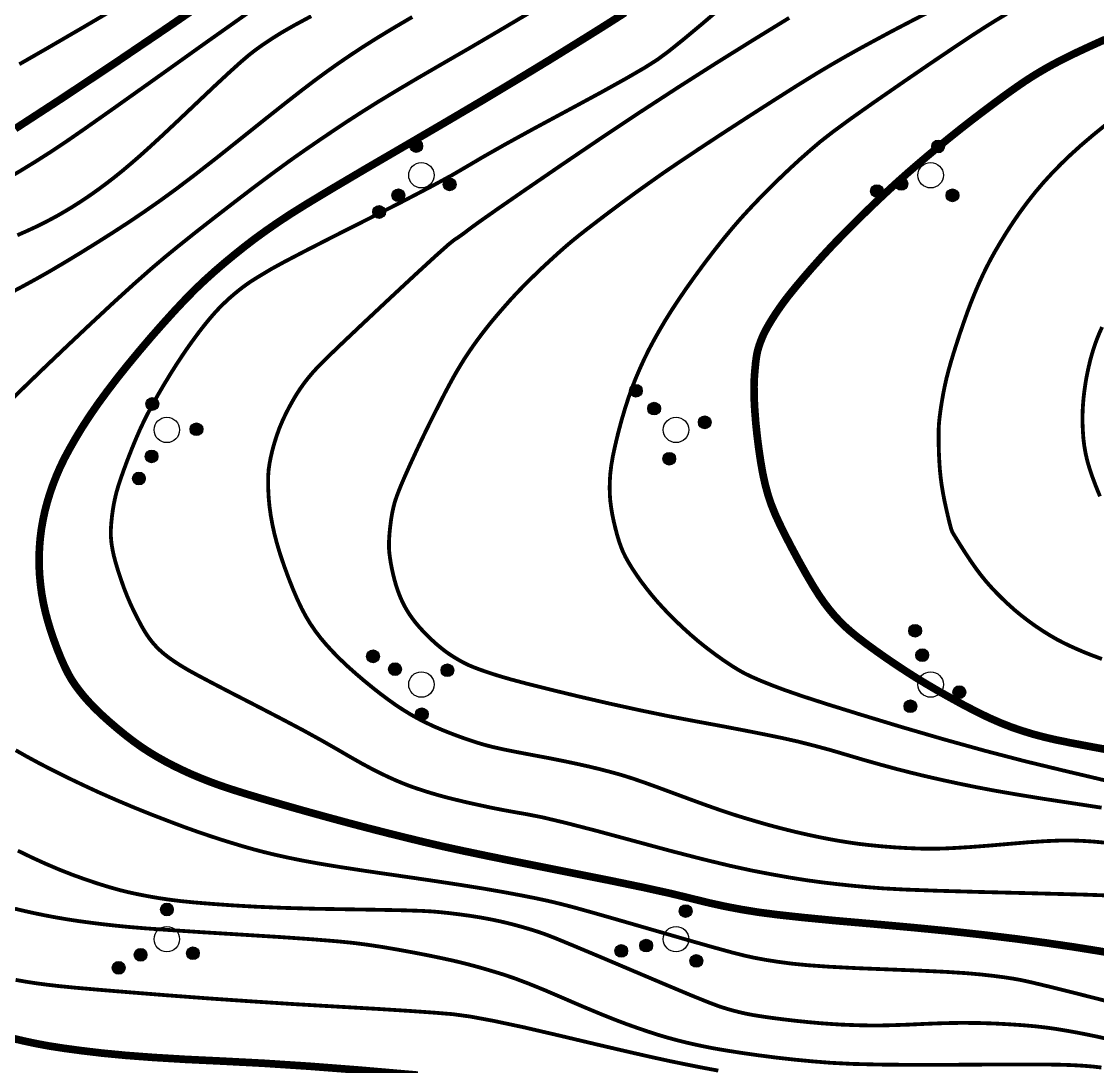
# Model space of a CAD drawing. Extents: x 396500 to 398250, y 1005980 to 1008200.
# Drawn here: x 398105.18 to 398126.31, y 1007956.54 to 1007977.06 of the extents above; entities that cross this region are included whole.
import ezdxf

# ---------------------------------------------------------------- set-up
doc = ezdxf.new("R2010")
doc.units = 0
doc.header["$LTSCALE"] = 0.5
doc.layers.get('0').update_dxf_attribs({"linetype": 'CONTINUOUS'})
doc.layers.add('DGX', color=2, linetype='CONTINUOUS')
doc.layers.add('ZBTZ', color=3, linetype='CONTINUOUS')

# ---------------------------------------------------------------- blocks, each defined once
blk = doc.blocks.new('*U110')
at = {"linetype": 'Continuous'}
for points in [[(-0.25, 2.2), (-0.238, 2.123), (-0.238, 2.277)], [(-0.238, 2.277), (-0.202, 2.053), (-0.202, 2.347)], [(-0.202, 2.053), (-0.238, 2.277), (-0.238, 2.123)], [(-0.202, 2.347), (-0.147, 1.998), (-0.147, 2.402)], [(-0.147, 1.998), (-0.202, 2.347), (-0.202, 2.053)], [(-0.147, 2.402), (-0.077, 1.962), (-0.077, 2.438)], [(-0.077, 1.962), (-0.147, 2.402), (-0.147, 1.998)], [(-0.077, 2.438), (0, 1.95), (0, 2.45)], [(0, 1.95), (-0.077, 2.438), (-0.077, 1.962)], [(0, 2.45), (0.077, 1.962), (0.077, 2.438)], [(0.077, 1.962), (0, 2.45), (0, 1.95)], [(0.077, 2.438), (0.147, 1.998), (0.147, 2.402)], [(0.147, 1.998), (0.077, 2.438), (0.077, 1.962)], [(0.147, 2.402), (0.202, 2.053), (0.202, 2.347)], [(0.202, 2.053), (0.147, 2.402), (0.147, 1.998)], [(0.202, 2.347), (0.238, 2.123), (0.238, 2.277)], [(0.238, 2.123), (0.202, 2.347), (0.202, 2.053)], [(0.25, 2.2), (0.238, 2.277), (0.238, 2.123)]]:
    blk.add_solid(points, dxfattribs=at)
blk = doc.blocks.new('*U109')
at = {"linetype": 'Continuous'}
for points in [[(-0.25, 1.2), (-0.238, 1.123), (-0.238, 1.277)], [(-0.238, 1.277), (-0.202, 1.053), (-0.202, 1.347)], [(-0.202, 1.053), (-0.238, 1.277), (-0.238, 1.123)], [(-0.202, 1.347), (-0.147, 0.998), (-0.147, 1.402)], [(-0.147, 0.998), (-0.202, 1.347), (-0.202, 1.053)], [(-0.147, 1.402), (-0.077, 0.962), (-0.077, 1.438)], [(-0.077, 0.962), (-0.147, 1.402), (-0.147, 0.998)], [(-0.077, 1.438), (0, 0.95), (0, 1.45)], [(0, 0.95), (-0.077, 1.438), (-0.077, 0.962)], [(0, 1.45), (0.077, 0.962), (0.077, 1.438)], [(0.077, 0.962), (0, 1.45), (0, 0.95)], [(0.077, 1.438), (0.147, 0.998), (0.147, 1.402)], [(0.147, 0.998), (0.077, 1.438), (0.077, 0.962)], [(0.147, 1.402), (0.202, 1.053), (0.202, 1.347)], [(0.202, 1.053), (0.147, 1.402), (0.147, 0.998)], [(0.202, 1.347), (0.238, 1.123), (0.238, 1.277)], [(0.238, 1.123), (0.202, 1.347), (0.202, 1.053)], [(0.25, 1.2), (0.238, 1.277), (0.238, 1.123)]]:
    blk.add_solid(points, dxfattribs=at)
blk = doc.blocks.new('*U108')
at = {"linetype": 'Continuous'}
for points in [[(-1.202, -0.453), (-1.147, -0.802), (-1.147, -0.398)], [(-1.147, -0.398), (-1.077, -0.838), (-1.077, -0.362)], [(-1.077, -0.838), (-1.147, -0.398), (-1.147, -0.802)], [(-1.077, -0.362), (-1, -0.85), (-1, -0.35)], [(-1, -0.85), (-1.077, -0.362), (-1.077, -0.838)], [(-1, -0.35), (-0.923, -0.838), (-0.923, -0.362)], [(-0.923, -0.838), (-1, -0.35), (-1, -0.85)], [(-0.923, -0.362), (-0.853, -0.802), (-0.853, -0.398)], [(-0.853, -0.802), (-0.923, -0.362), (-0.923, -0.838)], [(-0.853, -0.398), (-0.798, -0.747), (-0.798, -0.453)], [(-0.798, -0.747), (-0.853, -0.398), (-0.853, -0.802)], [(-1.25, -0.6), (-1.238, -0.677), (-1.238, -0.523)], [(-1.238, -0.523), (-1.202, -0.747), (-1.202, -0.453)], [(-1.202, -0.747), (-1.238, -0.523), (-1.238, -0.677)], [(-1.147, -0.802), (-1.202, -0.453), (-1.202, -0.747)], [(-0.798, -0.453), (-0.762, -0.677), (-0.762, -0.523)], [(-0.762, -0.677), (-0.798, -0.453), (-0.798, -0.747)], [(-0.75, -0.6), (-0.762, -0.523), (-0.762, -0.677)]]:
    blk.add_solid(points, dxfattribs=at)
blk = doc.blocks.new('*U107')
at = {"linetype": 'Continuous'}
for points in [[(0.798, -0.453), (0.853, -0.802), (0.853, -0.398)], [(0.853, -0.398), (0.923, -0.838), (0.923, -0.362)], [(0.923, -0.838), (0.853, -0.398), (0.853, -0.802)], [(0.923, -0.362), (1, -0.85), (1, -0.35)], [(1, -0.85), (0.923, -0.362), (0.923, -0.838)], [(1, -0.35), (1.077, -0.838), (1.077, -0.362)], [(1.077, -0.838), (1, -0.35), (1, -0.85)], [(1.077, -0.362), (1.147, -0.802), (1.147, -0.398)], [(1.147, -0.802), (1.077, -0.362), (1.077, -0.838)], [(1.147, -0.398), (1.202, -0.747), (1.202, -0.453)], [(1.202, -0.747), (1.147, -0.398), (1.147, -0.802)], [(0.75, -0.6), (0.762, -0.677), (0.762, -0.523)], [(0.762, -0.523), (0.798, -0.747), (0.798, -0.453)], [(0.798, -0.747), (0.762, -0.523), (0.762, -0.677)], [(0.853, -0.802), (0.798, -0.453), (0.798, -0.747)], [(1.202, -0.453), (1.238, -0.677), (1.238, -0.523)], [(1.238, -0.677), (1.202, -0.453), (1.202, -0.747)], [(1.25, -0.6), (1.238, -0.523), (1.238, -0.677)]]:
    blk.add_solid(points, dxfattribs=at)
blk = doc.blocks.new('gc160')
for centre, radius in [((0, 2.2), 0.25), ((0, 1.2), 0.25), ((0, 0), 0.5), ((-1, -0.6), 0.25), ((1, -0.6), 0.25)]:
    blk.add_circle(centre, radius)
at = {"linetype": 'Continuous'}
for name in ['*U110', '*U109', '*U108', '*U107']:
    blk.add_blockref(name, (0, 0), dxfattribs=at)

msp = doc.modelspace()

# ---------------------------------------------------------------- linework, layer by layer
at = {"layer": 'DGX', "color": 3, "linetype": 'Continuous', "lineweight": -2, "const_width": 0.15, "flags": 128}
for points in [[(398109.167, 1007977.709), (398108.051, 1007976.941), (398106.973, 1007976.211), (398105.976, 1007975.549), (398105.06, 1007974.953)], [(398104.995, 1007957.095), (398105.226, 1007957.041), (398105.46, 1007956.991), (398105.718, 1007956.943), (398106.021, 1007956.896), (398106.371, 1007956.849), (398106.767, 1007956.802), (398107.228, 1007956.758), (398107.775, 1007956.717), (398108.406, 1007956.679), (398109.123, 1007956.645), (398109.932, 1007956.603), (398110.842, 1007956.544), (398111.852, 1007956.466), (398112.963, 1007956.37)]]:
    msp.add_lwpolyline(points, dxfattribs=at)
at = {"layer": 'DGX', "linetype": 'Continuous', "const_width": 0.075}
for points in [[(398104.855, 1007973.946), (398105.164, 1007974.127), (398105.464, 1007974.311), (398105.754, 1007974.496), (398106.036, 1007974.683), (398106.416, 1007974.946), (398107.002, 1007975.359), (398107.795, 1007975.923), (398108.794, 1007976.636), (398109.891, 1007977.412)], [(398105.139, 1007976.218), (398105.683, 1007976.53), (398106.417, 1007976.957), (398107.341, 1007977.501)], [(398118.999, 1007977.396), (398118.549, 1007977.012), (398118.177, 1007976.702), (398117.884, 1007976.467), (398117.668, 1007976.308), (398117.424, 1007976.153), (398117.045, 1007975.933), (398116.531, 1007975.648), (398115.883, 1007975.298), (398115.225, 1007974.944), (398114.683, 1007974.646), (398114.256, 1007974.404), (398113.944, 1007974.22), (398113.629, 1007974.036), (398113.189, 1007973.797), (398112.626, 1007973.503), (398111.939, 1007973.154), (398111.263, 1007972.813), (398110.732, 1007972.541), (398110.346, 1007972.339), (398110.106, 1007972.208), (398109.949, 1007972.115), (398109.814, 1007972.033), (398109.699, 1007971.961), (398109.606, 1007971.898), (398109.522, 1007971.836), (398109.434, 1007971.767), (398109.342, 1007971.691), (398109.247, 1007971.608), (398109.151, 1007971.517), (398109.056, 1007971.422), (398108.963, 1007971.321), (398108.871, 1007971.214), (398108.776, 1007971.098), (398108.676, 1007970.97), (398108.571, 1007970.828), (398108.46, 1007970.674), (398108.345, 1007970.506), (398108.227, 1007970.327), (398108.106, 1007970.135), (398107.982, 1007969.931), (398107.863, 1007969.727), (398107.756, 1007969.538), (398107.663, 1007969.362), (398107.582, 1007969.201), (398107.506, 1007969.039), (398107.429, 1007968.862), (398107.35, 1007968.67), (398107.269, 1007968.463), (398107.194, 1007968.261), (398107.132, 1007968.085), (398107.083, 1007967.936), (398107.047, 1007967.812), (398107.02, 1007967.7), (398106.996, 1007967.585), (398106.976, 1007967.468), (398106.96, 1007967.348), (398106.948, 1007967.233), (398106.94, 1007967.133), (398106.936, 1007967.048), (398106.936, 1007966.978), (398106.94, 1007966.912), (398106.947, 1007966.838), (398106.958, 1007966.759), (398106.973, 1007966.672), (398106.995, 1007966.57), (398107.028, 1007966.445), (398107.072, 1007966.297), (398107.128, 1007966.126), (398107.19, 1007965.947), (398107.257, 1007965.775), (398107.327, 1007965.612), (398107.401, 1007965.456), (398107.473, 1007965.315), (398107.536, 1007965.196), (398107.591, 1007965.1), (398107.638, 1007965.025), (398107.681, 1007964.962), (398107.726, 1007964.902), (398107.774, 1007964.843), (398107.825, 1007964.787), (398107.88, 1007964.731), (398107.942, 1007964.674), (398108.012, 1007964.617), (398108.088, 1007964.559), (398108.172, 1007964.5), (398108.265, 1007964.439), (398108.367, 1007964.376), (398108.478, 1007964.311), (398108.646, 1007964.219), (398108.918, 1007964.075), (398109.294, 1007963.879), (398109.775, 1007963.632), (398110.276, 1007963.372), (398110.711, 1007963.142), (398111.08, 1007962.939), (398111.384, 1007962.765), (398111.64, 1007962.616), (398111.868, 1007962.487), (398112.068, 1007962.38), (398112.238, 1007962.294), (398112.391, 1007962.221), (398112.536, 1007962.156), (398112.675, 1007962.098), (398112.806, 1007962.047), (398112.936, 1007962.001), (398113.073, 1007961.956), (398113.215, 1007961.911), (398113.364, 1007961.868), (398113.527, 1007961.823), (398113.713, 1007961.777), (398113.921, 1007961.727), (398114.151, 1007961.676), (398114.393, 1007961.624), (398114.635, 1007961.576), (398114.877, 1007961.532), (398115.119, 1007961.49), (398115.43, 1007961.428), (398115.877, 1007961.321), (398116.462, 1007961.17), (398117.183, 1007960.975), (398117.921, 1007960.775), (398118.559, 1007960.61), (398119.097, 1007960.48), (398119.533, 1007960.385), (398119.909, 1007960.313), (398120.264, 1007960.25), (398120.597, 1007960.197), (398120.91, 1007960.154), (398121.212, 1007960.119), (398121.514, 1007960.087), (398121.814, 1007960.059), (398122.114, 1007960.036), (398122.52, 1007960.014), (398123.14, 1007959.991), (398123.973, 1007959.967), (398125.02, 1007959.941), (398126.055, 1007959.914), (398126.852, 1007959.885)], [(398123.3, 1007977.397), (398122.698, 1007977.088), (398122.269, 1007976.864), (398121.938, 1007976.686), (398121.629, 1007976.518), (398121.344, 1007976.358), (398121.08, 1007976.206), (398120.79, 1007976.033), (398120.423, 1007975.806), (398119.98, 1007975.525), (398119.459, 1007975.191), (398118.935, 1007974.851), (398118.482, 1007974.553), (398118.099, 1007974.297), (398117.785, 1007974.083), (398117.511, 1007973.889), (398117.242, 1007973.697), (398116.98, 1007973.505), (398116.724, 1007973.314), (398116.489, 1007973.135), (398116.289, 1007972.982), (398116.125, 1007972.853), (398115.997, 1007972.749), (398115.877, 1007972.648), (398115.739, 1007972.526), (398115.584, 1007972.385), (398115.41, 1007972.224), (398115.234, 1007972.055), (398115.069, 1007971.892), (398114.915, 1007971.734), (398114.774, 1007971.581), (398114.643, 1007971.433), (398114.521, 1007971.292), (398114.408, 1007971.157), (398114.305, 1007971.028), (398114.209, 1007970.904), (398114.12, 1007970.784), (398114.036, 1007970.666), (398113.958, 1007970.552), (398113.883, 1007970.439), (398113.81, 1007970.321), (398113.737, 1007970.2), (398113.666, 1007970.076), (398113.589, 1007969.935), (398113.499, 1007969.766), (398113.398, 1007969.569), (398113.284, 1007969.343), (398113.164, 1007969.102), (398113.046, 1007968.858), (398112.93, 1007968.611), (398112.815, 1007968.361), (398112.711, 1007968.128), (398112.627, 1007967.931), (398112.564, 1007967.771), (398112.52, 1007967.646), (398112.49, 1007967.535), (398112.463, 1007967.413), (398112.441, 1007967.282), (398112.423, 1007967.141), (398112.409, 1007967.004), (398112.401, 1007966.884), (398112.398, 1007966.781), (398112.4, 1007966.695), (398112.407, 1007966.614), (398112.419, 1007966.525), (398112.434, 1007966.427), (398112.454, 1007966.321), (398112.478, 1007966.213), (398112.503, 1007966.11), (398112.531, 1007966.01), (398112.561, 1007965.915), (398112.594, 1007965.824), (398112.63, 1007965.735), (398112.668, 1007965.651), (398112.71, 1007965.569), (398112.756, 1007965.489), (398112.806, 1007965.41), (398112.862, 1007965.332), (398112.921, 1007965.254), (398112.988, 1007965.175), (398113.064, 1007965.091), (398113.149, 1007965.004), (398113.243, 1007964.913), (398113.341, 1007964.824), (398113.438, 1007964.744), (398113.533, 1007964.671), (398113.628, 1007964.607), (398113.72, 1007964.55), (398113.81, 1007964.498), (398113.897, 1007964.452), (398113.981, 1007964.412), (398114.078, 1007964.372), (398114.202, 1007964.326), (398114.354, 1007964.274), (398114.532, 1007964.216), (398114.777, 1007964.144), (398115.126, 1007964.051), (398115.58, 1007963.937), (398116.138, 1007963.802), (398116.739, 1007963.663), (398117.323, 1007963.535), (398117.89, 1007963.418), (398118.439, 1007963.314), (398118.95, 1007963.22), (398119.4, 1007963.134), (398119.79, 1007963.057), (398120.12, 1007962.989), (398120.424, 1007962.921), (398120.737, 1007962.842), (398121.06, 1007962.755), (398121.392, 1007962.657), (398121.723, 1007962.559), (398122.045, 1007962.468), (398122.357, 1007962.383), (398122.659, 1007962.306), (398122.961, 1007962.233), (398123.274, 1007962.162), (398123.598, 1007962.092), (398123.932, 1007962.024), (398124.306, 1007961.953), (398124.748, 1007961.877), (398125.258, 1007961.794), (398125.837, 1007961.706), (398126.393, 1007961.621)], [(398104.889, 1007969.538), (398105.25, 1007969.893), (398105.646, 1007970.275), (398106.076, 1007970.684), (398106.54, 1007971.121), (398106.993, 1007971.542), (398107.39, 1007971.903), (398107.73, 1007972.203), (398108.014, 1007972.444), (398108.29, 1007972.669), (398108.607, 1007972.922), (398108.966, 1007973.203), (398109.366, 1007973.512), (398109.769, 1007973.82), (398110.139, 1007974.096), (398110.474, 1007974.34), (398110.775, 1007974.551), (398111.056, 1007974.744), (398111.333, 1007974.931), (398111.604, 1007975.111), (398111.872, 1007975.284), (398112.168, 1007975.47), (398112.529, 1007975.689), (398112.954, 1007975.941), (398113.443, 1007976.225), (398113.978, 1007976.534), (398114.539, 1007976.863), (398115.128, 1007977.212)], [(398124.53, 1007977.209), (398124.324, 1007977.085), (398124.115, 1007976.955), (398123.855, 1007976.787), (398123.493, 1007976.546), (398123.031, 1007976.234), (398122.469, 1007975.849), (398121.909, 1007975.461), (398121.455, 1007975.14), (398121.107, 1007974.884), (398120.865, 1007974.695), (398120.674, 1007974.532), (398120.478, 1007974.359), (398120.276, 1007974.174), (398120.07, 1007973.978), (398119.866, 1007973.778), (398119.672, 1007973.581), (398119.488, 1007973.388), (398119.314, 1007973.199), (398119.143, 1007973.002), (398118.965, 1007972.787), (398118.781, 1007972.555), (398118.591, 1007972.306), (398118.406, 1007972.054), (398118.237, 1007971.817), (398118.085, 1007971.594), (398117.948, 1007971.386), (398117.824, 1007971.187), (398117.709, 1007970.992), (398117.602, 1007970.802), (398117.503, 1007970.616), (398117.412, 1007970.431), (398117.327, 1007970.245), (398117.247, 1007970.058), (398117.173, 1007969.87), (398117.103, 1007969.672), (398117.034, 1007969.458), (398116.966, 1007969.228), (398116.9, 1007968.981), (398116.842, 1007968.739), (398116.796, 1007968.525), (398116.764, 1007968.339), (398116.745, 1007968.179), (398116.736, 1007968.037), (398116.733, 1007967.901), (398116.736, 1007967.77), (398116.745, 1007967.645), (398116.761, 1007967.52), (398116.782, 1007967.389), (398116.811, 1007967.251), (398116.845, 1007967.107), (398116.882, 1007966.967), (398116.92, 1007966.842), (398116.959, 1007966.732), (398116.998, 1007966.637), (398117.044, 1007966.544), (398117.102, 1007966.44), (398117.172, 1007966.325), (398117.255, 1007966.199), (398117.347, 1007966.068), (398117.445, 1007965.939), (398117.547, 1007965.81), (398117.655, 1007965.682), (398117.771, 1007965.554), (398117.896, 1007965.422), (398118.032, 1007965.287), (398118.177, 1007965.149), (398118.33, 1007965.011), (398118.486, 1007964.878), (398118.647, 1007964.75), (398118.811, 1007964.627), (398118.971, 1007964.513), (398119.119, 1007964.414), (398119.254, 1007964.33), (398119.376, 1007964.261), (398119.512, 1007964.195), (398119.688, 1007964.118), (398119.906, 1007964.03), (398120.164, 1007963.933), (398120.515, 1007963.811), (398121.01, 1007963.651), (398121.65, 1007963.452), (398122.434, 1007963.214), (398123.277, 1007962.968), (398124.093, 1007962.741), (398124.882, 1007962.535), (398125.645, 1007962.35), (398126.339, 1007962.186), (398126.921, 1007962.046)], [(398105.101, 1007972.861), (398105.286, 1007972.943), (398105.457, 1007973.022), (398105.613, 1007973.098), (398105.754, 1007973.172), (398105.889, 1007973.245), (398106.024, 1007973.323), (398106.16, 1007973.404), (398106.296, 1007973.49), (398106.435, 1007973.581), (398106.576, 1007973.678), (398106.72, 1007973.781), (398106.867, 1007973.891), (398107.018, 1007974.008), (398107.174, 1007974.134), (398107.335, 1007974.27), (398107.501, 1007974.414), (398107.697, 1007974.59), (398107.949, 1007974.822), (398108.256, 1007975.11), (398108.618, 1007975.453), (398108.975, 1007975.791), (398109.266, 1007976.061), (398109.491, 1007976.264), (398109.649, 1007976.399), (398109.783, 1007976.503), (398109.936, 1007976.612), (398110.106, 1007976.725), (398110.295, 1007976.843), (398110.539, 1007976.983), (398110.873, 1007977.163)], [(398120.258, 1007977.129), (398119.523, 1007976.677), (398118.805, 1007976.229), (398118.085, 1007975.77), (398117.342, 1007975.286), (398116.576, 1007974.776), (398115.787, 1007974.241), (398115.074, 1007973.752), (398114.536, 1007973.38), (398114.173, 1007973.125), (398113.985, 1007972.988), (398113.891, 1007972.915), (398113.81, 1007972.856), (398113.742, 1007972.809), (398113.688, 1007972.775), (398113.571, 1007972.682), (398113.318, 1007972.457), (398112.928, 1007972.099), (398112.401, 1007971.609), (398111.867, 1007971.108), (398111.456, 1007970.719), (398111.167, 1007970.441), (398111.002, 1007970.275), (398110.901, 1007970.164), (398110.809, 1007970.055), (398110.725, 1007969.946), (398110.649, 1007969.838), (398110.577, 1007969.727), (398110.507, 1007969.608), (398110.438, 1007969.483), (398110.37, 1007969.351), (398110.306, 1007969.214), (398110.247, 1007969.073), (398110.195, 1007968.928), (398110.148, 1007968.78), (398110.108, 1007968.635), (398110.077, 1007968.501), (398110.053, 1007968.378), (398110.037, 1007968.267), (398110.028, 1007968.152), (398110.025, 1007968.022), (398110.028, 1007967.876), (398110.036, 1007967.713), (398110.052, 1007967.542), (398110.076, 1007967.366), (398110.108, 1007967.187), (398110.148, 1007967.004), (398110.198, 1007966.812), (398110.26, 1007966.605), (398110.334, 1007966.384), (398110.42, 1007966.149), (398110.511, 1007965.918), (398110.599, 1007965.712), (398110.685, 1007965.531), (398110.768, 1007965.375), (398110.855, 1007965.232), (398110.952, 1007965.09), (398111.06, 1007964.949), (398111.178, 1007964.81), (398111.306, 1007964.671), (398111.445, 1007964.531), (398111.595, 1007964.389), (398111.755, 1007964.247), (398111.918, 1007964.108), (398112.077, 1007963.978), (398112.232, 1007963.856), (398112.384, 1007963.743), (398112.532, 1007963.637), (398112.68, 1007963.54), (398112.827, 1007963.45), (398112.973, 1007963.368), (398113.124, 1007963.291), (398113.285, 1007963.215), (398113.457, 1007963.142), (398113.639, 1007963.07), (398113.819, 1007963.003), (398113.987, 1007962.945), (398114.142, 1007962.894), (398114.285, 1007962.852), (398114.445, 1007962.811), (398114.655, 1007962.764), (398114.916, 1007962.712), (398115.226, 1007962.653), (398115.546, 1007962.593), (398115.836, 1007962.535), (398116.097, 1007962.48), (398116.329, 1007962.428), (398116.536, 1007962.378), (398116.725, 1007962.329), (398116.894, 1007962.283), (398117.044, 1007962.239), (398117.21, 1007962.185), (398117.428, 1007962.11), (398117.696, 1007962.013), (398118.015, 1007961.895), (398118.34, 1007961.775), (398118.622, 1007961.672), (398118.864, 1007961.587), (398119.065, 1007961.519), (398119.247, 1007961.46), (398119.435, 1007961.403), (398119.628, 1007961.346), (398119.825, 1007961.289), (398120.026, 1007961.235), (398120.228, 1007961.183), (398120.43, 1007961.134), (398120.633, 1007961.088), (398120.835, 1007961.045), (398121.034, 1007961.006), (398121.232, 1007960.97), (398121.427, 1007960.939), (398121.628, 1007960.91), (398121.846, 1007960.885), (398122.08, 1007960.862), (398122.33, 1007960.842), (398122.583, 1007960.827), (398122.827, 1007960.818), (398123.061, 1007960.815), (398123.285, 1007960.819), (398123.53, 1007960.831), (398123.824, 1007960.849), (398124.168, 1007960.875), (398124.562, 1007960.909), (398124.953, 1007960.942), (398125.29, 1007960.964), (398125.572, 1007960.976), (398125.798, 1007960.977), (398126.005, 1007960.97), (398126.227, 1007960.956), (398126.463, 1007960.934)], [(398126.469, 1007975.026), (398126.225, 1007974.828), (398125.998, 1007974.635), (398125.79, 1007974.447), (398125.597, 1007974.262), (398125.416, 1007974.076), (398125.247, 1007973.891), (398125.089, 1007973.705), (398124.94, 1007973.516), (398124.797, 1007973.323), (398124.66, 1007973.125), (398124.528, 1007972.922), (398124.407, 1007972.724), (398124.3, 1007972.543), (398124.209, 1007972.378), (398124.132, 1007972.229), (398124.063, 1007972.088), (398123.998, 1007971.946), (398123.936, 1007971.805), (398123.877, 1007971.663), (398123.817, 1007971.511), (398123.753, 1007971.34), (398123.686, 1007971.151), (398123.614, 1007970.942), (398123.545, 1007970.732), (398123.484, 1007970.539), (398123.431, 1007970.363), (398123.386, 1007970.203), (398123.347, 1007970.052), (398123.313, 1007969.899), (398123.282, 1007969.744), (398123.255, 1007969.588), (398123.232, 1007969.441), (398123.215, 1007969.313), (398123.203, 1007969.204), (398123.196, 1007969.115), (398123.193, 1007969.025), (398123.192, 1007968.918), (398123.193, 1007968.791), (398123.196, 1007968.647), (398123.202, 1007968.496), (398123.21, 1007968.352), (398123.221, 1007968.215), (398123.235, 1007968.084), (398123.253, 1007967.95), (398123.278, 1007967.802), (398123.309, 1007967.639), (398123.348, 1007967.462), (398123.386, 1007967.298), (398123.417, 1007967.173), (398123.441, 1007967.087), (398123.458, 1007967.041), (398123.483, 1007966.997), (398123.532, 1007966.916), (398123.605, 1007966.799), (398123.703, 1007966.645), (398123.811, 1007966.481), (398123.915, 1007966.332), (398124.015, 1007966.198), (398124.112, 1007966.078), (398124.211, 1007965.965), (398124.319, 1007965.85), (398124.434, 1007965.734), (398124.558, 1007965.617), (398124.688, 1007965.5), (398124.823, 1007965.389), (398124.963, 1007965.282), (398125.106, 1007965.179), (398125.25, 1007965.084), (398125.387, 1007964.999), (398125.517, 1007964.924), (398125.642, 1007964.859), (398125.766, 1007964.799), (398125.897, 1007964.74), (398126.034, 1007964.681), (398126.177, 1007964.623), (398126.4, 1007964.54)], [(398126.361, 1007967.734), (398126.278, 1007967.94), (398126.21, 1007968.122), (398126.156, 1007968.281), (398126.113, 1007968.428), (398126.079, 1007968.576), (398126.053, 1007968.724), (398126.035, 1007968.872), (398126.025, 1007969.018), (398126.019, 1007969.159), (398126.018, 1007969.294), (398126.021, 1007969.424), (398126.029, 1007969.551), (398126.04, 1007969.679), (398126.055, 1007969.806), (398126.073, 1007969.933), (398126.094, 1007970.059), (398126.118, 1007970.18), (398126.144, 1007970.298), (398126.171, 1007970.412), (398126.202, 1007970.522), (398126.234, 1007970.629), (398126.269, 1007970.733), (398126.306, 1007970.833), (398126.349, 1007970.939), (398126.403, 1007971.059)], [(398126.875, 1007957.725), (398126.321, 1007957.867), (398125.769, 1007958.007), (398125.334, 1007958.115), (398125.017, 1007958.191), (398124.817, 1007958.235), (398124.662, 1007958.263), (398124.479, 1007958.291), (398124.27, 1007958.318), (398124.034, 1007958.345), (398123.731, 1007958.372), (398123.323, 1007958.398), (398122.809, 1007958.422), (398122.19, 1007958.446), (398121.568, 1007958.471), (398121.046, 1007958.498), (398120.623, 1007958.528), (398120.3, 1007958.56), (398120.037, 1007958.595), (398119.795, 1007958.633), (398119.574, 1007958.674), (398119.373, 1007958.718), (398119.119, 1007958.783), (398118.735, 1007958.889), (398118.222, 1007959.035), (398117.58, 1007959.221), (398116.937, 1007959.407), (398116.42, 1007959.555), (398116.03, 1007959.664), (398115.765, 1007959.733), (398115.544, 1007959.786), (398115.284, 1007959.842), (398114.985, 1007959.901), (398114.647, 1007959.964), (398114.25, 1007960.033), (398113.774, 1007960.109), (398113.22, 1007960.193), (398112.588, 1007960.285), (398111.966, 1007960.375), (398111.442, 1007960.455), (398111.018, 1007960.525), (398110.693, 1007960.584), (398110.427, 1007960.638), (398110.182, 1007960.692), (398109.957, 1007960.746), (398109.752, 1007960.8), (398109.553, 1007960.856), (398109.347, 1007960.918), (398109.133, 1007960.984), (398108.911, 1007961.056), (398108.668, 1007961.138), (398108.393, 1007961.236), (398108.085, 1007961.352), (398107.744, 1007961.483), (398107.391, 1007961.625), (398107.047, 1007961.77), (398106.712, 1007961.917), (398106.387, 1007962.068), (398106.077, 1007962.216), (398105.79, 1007962.359), (398105.527, 1007962.495), (398105.287, 1007962.625), (398105.068, 1007962.749)], [(398126.39, 1007956.519), (398126.225, 1007956.538), (398126.042, 1007956.553), (398125.843, 1007956.565), (398125.626, 1007956.573), (398125.323, 1007956.578), (398124.866, 1007956.579), (398124.253, 1007956.578), (398123.486, 1007956.573), (398122.701, 1007956.571), (398122.04, 1007956.577), (398121.5, 1007956.59), (398121.084, 1007956.611), (398120.728, 1007956.639), (398120.373, 1007956.673), (398120.018, 1007956.712), (398119.664, 1007956.758), (398119.33, 1007956.805), (398119.037, 1007956.851), (398118.783, 1007956.894), (398118.569, 1007956.936), (398118.379, 1007956.977), (398118.195, 1007957.02), (398118.019, 1007957.065), (398117.85, 1007957.111), (398117.677, 1007957.163), (398117.488, 1007957.224), (398117.283, 1007957.294), (398117.063, 1007957.372), (398116.815, 1007957.466), (398116.527, 1007957.582), (398116.199, 1007957.719), (398115.83, 1007957.878), (398115.465, 1007958.035), (398115.145, 1007958.165), (398114.87, 1007958.269), (398114.642, 1007958.346), (398114.439, 1007958.408), (398114.243, 1007958.466), (398114.052, 1007958.519), (398113.868, 1007958.567), (398113.669, 1007958.615), (398113.435, 1007958.666), (398113.166, 1007958.722), (398112.861, 1007958.781), (398112.548, 1007958.838), (398112.253, 1007958.888), (398111.974, 1007958.93), (398111.713, 1007958.964), (398111.385, 1007958.997), (398110.906, 1007959.036), (398110.275, 1007959.08), (398109.493, 1007959.129), (398108.711, 1007959.177), (398108.08, 1007959.219), (398107.6, 1007959.253), (398107.27, 1007959.281), (398107.02, 1007959.306), (398106.776, 1007959.333), (398106.538, 1007959.363), (398106.307, 1007959.394), (398106.083, 1007959.428), (398105.865, 1007959.465), (398105.653, 1007959.505), (398105.447, 1007959.547), (398105.247, 1007959.591), (398105.051, 1007959.637)], [(398118.866, 1007956.458), (398118.55, 1007956.517), (398118.232, 1007956.58), (398117.912, 1007956.646), (398117.536, 1007956.728), (398117.05, 1007956.839), (398116.454, 1007956.978), (398115.747, 1007957.146), (398115.046, 1007957.309), (398114.463, 1007957.433), (398114, 1007957.519), (398113.656, 1007957.566), (398113.302, 1007957.595), (398112.808, 1007957.63), (398112.172, 1007957.67), (398111.397, 1007957.714), (398110.554, 1007957.763), (398109.716, 1007957.817), (398108.883, 1007957.874), (398108.056, 1007957.936), (398107.305, 1007957.996), (398106.699, 1007958.046), (398106.24, 1007958.086), (398105.927, 1007958.117), (398105.693, 1007958.144), (398105.472, 1007958.173), (398105.263, 1007958.205), (398105.067, 1007958.24)]]:
    msp.add_lwpolyline(points, dxfattribs=at)
at = {"layer": 'DGX', "color": 3, "linetype": 'Continuous', "lineweight": -2, "const_width": 0.15}
for points in [[(398117.034, 1007977.231), (398116.796, 1007977.078), (398116.465, 1007976.869), (398116.039, 1007976.604), (398115.518, 1007976.282), (398114.914, 1007975.915), (398114.238, 1007975.51), (398113.49, 1007975.069), (398112.67, 1007974.59), (398111.889, 1007974.135), (398111.26, 1007973.763), (398110.782, 1007973.475), (398110.456, 1007973.271), (398110.211, 1007973.109), (398109.979, 1007972.948), (398109.758, 1007972.788), (398109.55, 1007972.628), (398109.351, 1007972.469), (398109.158, 1007972.309), (398108.972, 1007972.149), (398108.793, 1007971.988), (398108.609, 1007971.814), (398108.41, 1007971.613), (398108.195, 1007971.385), (398107.964, 1007971.13), (398107.728, 1007970.862), (398107.501, 1007970.595), (398107.281, 1007970.329), (398107.069, 1007970.064), (398106.87, 1007969.804), (398106.687, 1007969.555), (398106.522, 1007969.316), (398106.374, 1007969.088), (398106.243, 1007968.872), (398106.127, 1007968.669), (398106.026, 1007968.481), (398105.941, 1007968.306), (398105.868, 1007968.137), (398105.801, 1007967.967), (398105.741, 1007967.795), (398105.688, 1007967.621), (398105.642, 1007967.446), (398105.604, 1007967.268), (398105.573, 1007967.089), (398105.55, 1007966.907), (398105.535, 1007966.724), (398105.528, 1007966.542), (398105.529, 1007966.36), (398105.539, 1007966.178), (398105.556, 1007965.997), (398105.58, 1007965.818), (398105.612, 1007965.64), (398105.651, 1007965.465), (398105.698, 1007965.288), (398105.753, 1007965.106), (398105.816, 1007964.919), (398105.888, 1007964.726), (398105.962, 1007964.542), (398106.035, 1007964.381), (398106.105, 1007964.241), (398106.173, 1007964.124), (398106.245, 1007964.017), (398106.326, 1007963.909), (398106.416, 1007963.798), (398106.516, 1007963.686), (398106.628, 1007963.569), (398106.757, 1007963.445), (398106.902, 1007963.314), (398107.063, 1007963.176), (398107.23, 1007963.04), (398107.392, 1007962.916), (398107.548, 1007962.805), (398107.699, 1007962.707), (398107.85, 1007962.616), (398108.007, 1007962.528), (398108.171, 1007962.442), (398108.34, 1007962.36), (398108.515, 1007962.28), (398108.695, 1007962.204), (398108.88, 1007962.131), (398109.07, 1007962.061), (398109.292, 1007961.986), (398109.575, 1007961.897), (398109.918, 1007961.794), (398110.321, 1007961.677), (398110.75, 1007961.555), (398111.17, 1007961.439), (398111.582, 1007961.327), (398111.985, 1007961.221), (398112.376, 1007961.121), (398112.751, 1007961.028), (398113.11, 1007960.941), (398113.453, 1007960.861), (398113.856, 1007960.773), (398114.397, 1007960.66), (398115.075, 1007960.523), (398115.889, 1007960.361), (398116.705, 1007960.198), (398117.385, 1007960.057), (398117.929, 1007959.937), (398118.336, 1007959.838), (398118.673, 1007959.755), (398119.004, 1007959.682), (398119.328, 1007959.621), (398119.646, 1007959.569), (398120.024, 1007959.52), (398120.527, 1007959.465), (398121.155, 1007959.404), (398121.909, 1007959.338), (398122.697, 1007959.267), (398123.43, 1007959.195), (398124.107, 1007959.12), (398124.729, 1007959.044), (398125.303, 1007958.966), (398125.841, 1007958.887), (398126.341, 1007958.807), (398126.804, 1007958.726)], [(398126.799, 1007962.706), (398126.215, 1007962.813), (398125.776, 1007962.896), (398125.483, 1007962.956), (398125.265, 1007963.007), (398125.05, 1007963.064), (398124.838, 1007963.129), (398124.63, 1007963.2), (398124.415, 1007963.284), (398124.184, 1007963.385), (398123.937, 1007963.505), (398123.674, 1007963.642), (398123.413, 1007963.785), (398123.171, 1007963.921), (398122.95, 1007964.051), (398122.747, 1007964.174), (398122.554, 1007964.297), (398122.358, 1007964.426), (398122.159, 1007964.561), (398121.958, 1007964.703), (398121.768, 1007964.841), (398121.602, 1007964.968), (398121.462, 1007965.083), (398121.346, 1007965.187), (398121.244, 1007965.288), (398121.144, 1007965.397), (398121.046, 1007965.514), (398120.949, 1007965.64), (398120.846, 1007965.788), (398120.728, 1007965.975), (398120.595, 1007966.201), (398120.447, 1007966.465), (398120.301, 1007966.736), (398120.174, 1007966.981), (398120.067, 1007967.199), (398119.979, 1007967.391), (398119.905, 1007967.576), (398119.84, 1007967.771), (398119.784, 1007967.978), (398119.737, 1007968.195), (398119.697, 1007968.424), (398119.661, 1007968.666), (398119.629, 1007968.919), (398119.601, 1007969.186), (398119.581, 1007969.445), (398119.569, 1007969.68), (398119.567, 1007969.889), (398119.574, 1007970.074), (398119.587, 1007970.233), (398119.6, 1007970.365), (398119.614, 1007970.47), (398119.628, 1007970.549), (398119.644, 1007970.615), (398119.664, 1007970.682), (398119.687, 1007970.75), (398119.714, 1007970.819), (398119.744, 1007970.89), (398119.781, 1007970.967), (398119.824, 1007971.048), (398119.873, 1007971.133), (398119.929, 1007971.224), (398119.992, 1007971.322), (398120.063, 1007971.426), (398120.142, 1007971.537), (398120.238, 1007971.664), (398120.362, 1007971.817), (398120.513, 1007971.998), (398120.692, 1007972.205), (398120.893, 1007972.431), (398121.114, 1007972.669), (398121.355, 1007972.917), (398121.615, 1007973.177), (398121.878, 1007973.433), (398122.125, 1007973.667), (398122.357, 1007973.881), (398122.573, 1007974.074), (398122.782, 1007974.255), (398122.989, 1007974.431), (398123.196, 1007974.603), (398123.401, 1007974.771), (398123.611, 1007974.939), (398123.83, 1007975.11), (398124.059, 1007975.285), (398124.297, 1007975.463), (398124.525, 1007975.631), (398124.724, 1007975.772), (398124.893, 1007975.888), (398125.032, 1007975.978), (398125.158, 1007976.055), (398125.288, 1007976.131), (398125.421, 1007976.205), (398125.558, 1007976.278), (398125.718, 1007976.359), (398125.922, 1007976.458), (398126.17, 1007976.573), (398126.462, 1007976.706)]]:
    msp.add_lwpolyline(points, dxfattribs=at)
at = {"layer": 'DGX', "linetype": 'Continuous', "const_width": 0.075, "flags": 128}
for points in [[(398112.857, 1007977.147), (398112.491, 1007976.932), (398112.171, 1007976.738), (398111.897, 1007976.565), (398111.649, 1007976.402), (398111.407, 1007976.237), (398111.172, 1007976.07), (398110.943, 1007975.902), (398110.683, 1007975.704), (398110.354, 1007975.447), (398109.955, 1007975.131), (398109.488, 1007974.757), (398109.013, 1007974.379), (398108.592, 1007974.051), (398108.225, 1007973.773), (398107.912, 1007973.545), (398107.619, 1007973.34), (398107.311, 1007973.131), (398106.987, 1007972.92), (398106.648, 1007972.705), (398106.316, 1007972.499), (398106.013, 1007972.316), (398105.739, 1007972.154), (398105.494, 1007972.015), (398105.244, 1007971.878), (398104.953, 1007971.722)], [(398105.11, 1007960.777), (398105.382, 1007960.645), (398105.651, 1007960.522), (398105.916, 1007960.409), (398106.177, 1007960.306), (398106.435, 1007960.213), (398106.682, 1007960.13), (398106.91, 1007960.06), (398107.119, 1007960.001), (398107.309, 1007959.955), (398107.493, 1007959.916), (398107.68, 1007959.88), (398107.87, 1007959.847), (398108.065, 1007959.818), (398108.291, 1007959.789), (398108.578, 1007959.76), (398108.924, 1007959.732), (398109.331, 1007959.703), (398109.799, 1007959.676), (398110.329, 1007959.654), (398110.921, 1007959.637), (398111.575, 1007959.626), (398112.194, 1007959.616), (398112.68, 1007959.606), (398113.032, 1007959.595), (398113.252, 1007959.583), (398113.412, 1007959.569), (398113.588, 1007959.55), (398113.778, 1007959.527), (398113.982, 1007959.499), (398114.192, 1007959.466), (398114.397, 1007959.428), (398114.598, 1007959.386), (398114.793, 1007959.339), (398114.979, 1007959.289), (398115.152, 1007959.239), (398115.312, 1007959.189), (398115.458, 1007959.139), (398115.672, 1007959.056), (398116.032, 1007958.907), (398116.541, 1007958.694), (398117.196, 1007958.416), (398117.85, 1007958.139), (398118.351, 1007957.929), (398118.701, 1007957.788), (398118.899, 1007957.714), (398119.022, 1007957.676), (398119.146, 1007957.64), (398119.271, 1007957.608), (398119.397, 1007957.579), (398119.54, 1007957.551), (398119.716, 1007957.523), (398119.924, 1007957.493), (398120.166, 1007957.462), (398120.416, 1007957.433), (398120.652, 1007957.409), (398120.874, 1007957.389), (398121.081, 1007957.374), (398121.279, 1007957.362), (398121.473, 1007957.354), (398121.663, 1007957.348), (398121.85, 1007957.345), (398122.056, 1007957.345), (398122.307, 1007957.351), (398122.602, 1007957.361), (398122.942, 1007957.377), (398123.298, 1007957.39), (398123.643, 1007957.396), (398123.975, 1007957.393), (398124.296, 1007957.383), (398124.594, 1007957.367), (398124.86, 1007957.349), (398125.093, 1007957.328), (398125.293, 1007957.305), (398125.48, 1007957.279), (398125.671, 1007957.248), (398125.869, 1007957.213), (398126.071, 1007957.174), (398126.282, 1007957.131), (398126.504, 1007957.081)]]:
    msp.add_lwpolyline(points, dxfattribs=at)

# ---------------------------------------------------------------- block references
at = {"layer": 'ZBTZ', "linetype": 'Continuous', "yscale": 0.5}
for p, xscale, rotation in [((398113.036, 1007974.039), 0.5000000000156262, 130.9830011861594), ((398123.036, 1007974.039), 0.4999999999757523, 106.3893551438147), ((398118.036, 1007969.039), 0.5000000000079668, 45.74846644682826), ((398108.036, 1007969.039), 0.4999999999487366, 150.1876888370557), ((398123.036, 1007964.039), 0.499999999998466, 16.084475241027), ((398113.036, 1007964.039), 0.5000000000003009, 59.77294228663371), ((398108.036, 1007959.039), 0.4999999999765182, 120.7818842122497), ((398118.036, 1007959.039), 0.4999999999648139, 102.1100497487872)]:
    msp.add_blockref('gc160', p, dxfattribs=dict(at, xscale=xscale, rotation=rotation))

doc.saveas('drawing.dxf')
